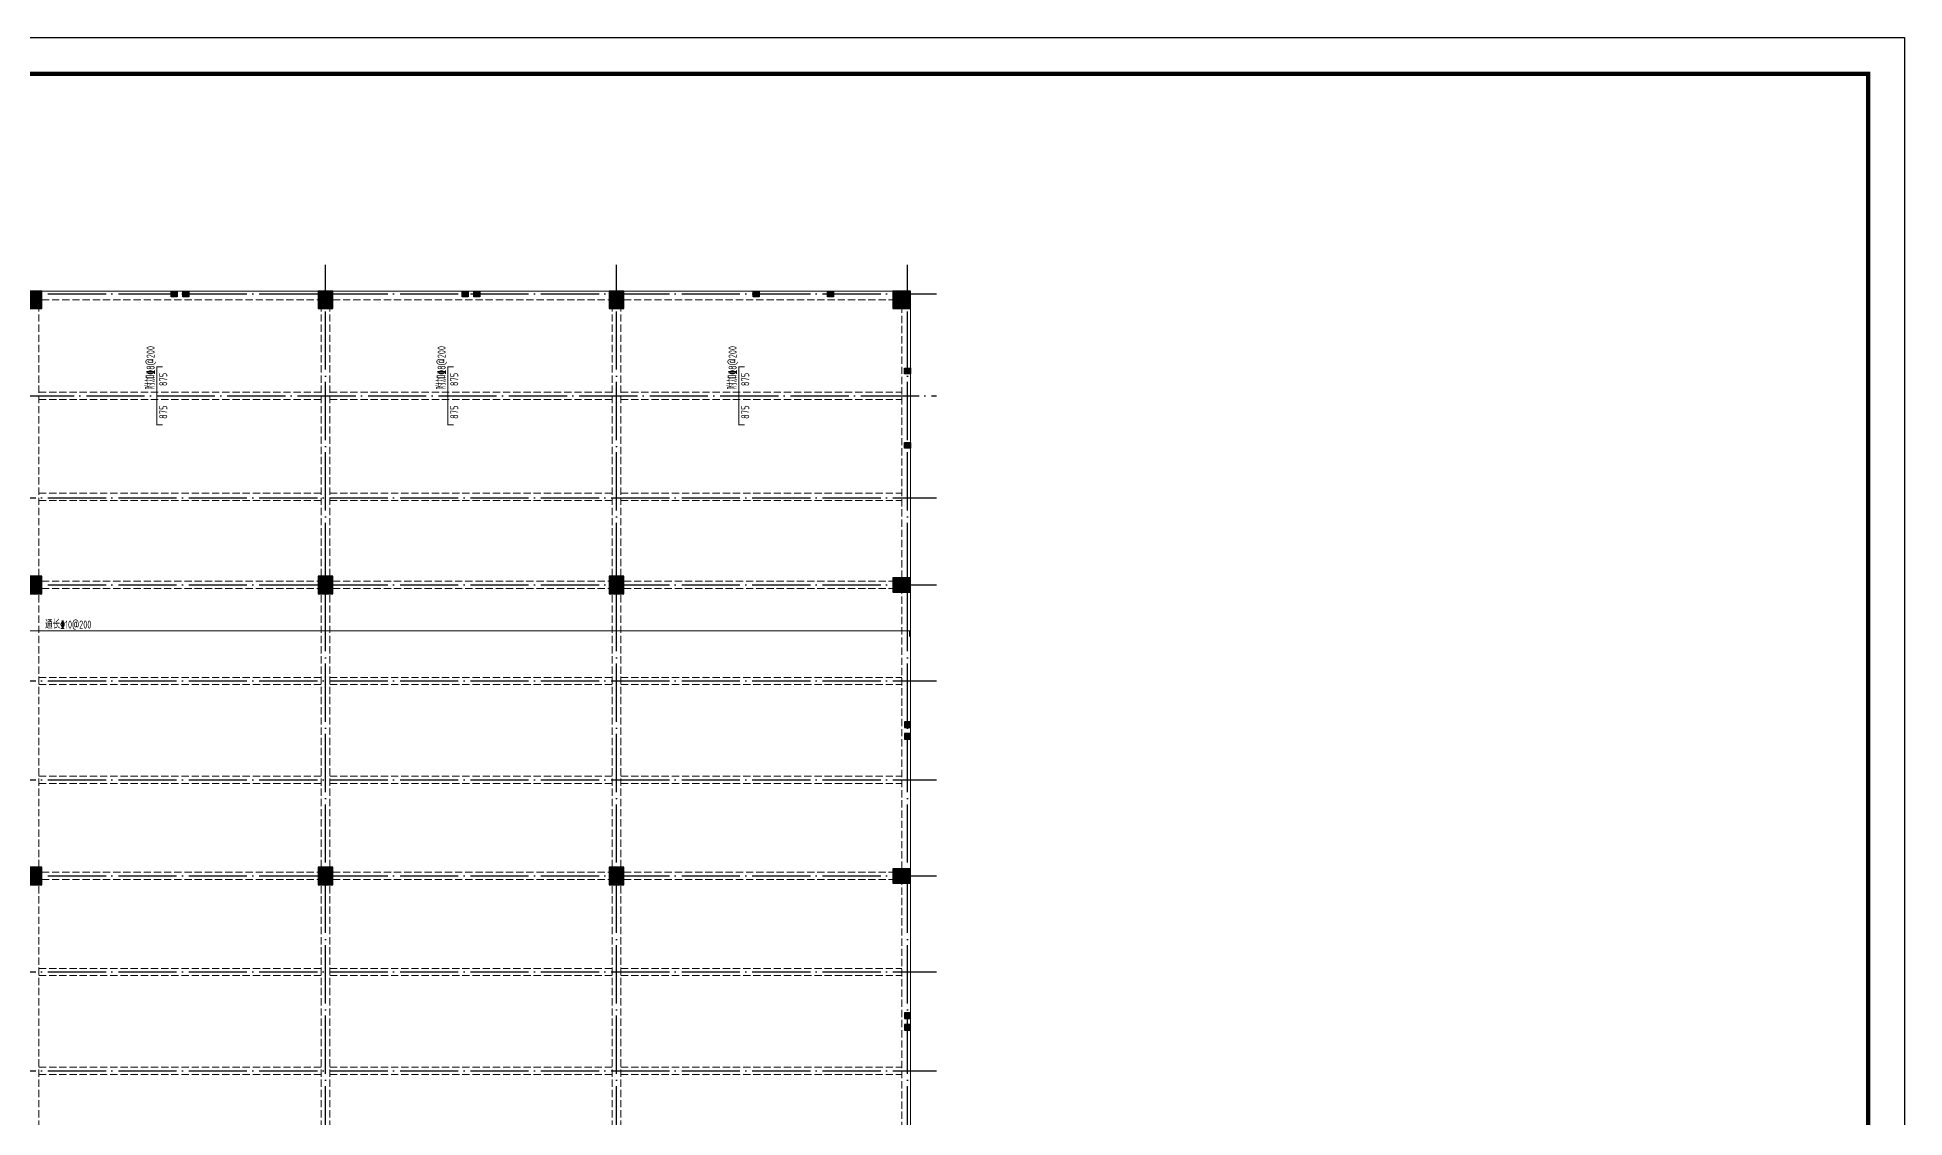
# Model space of a CAD drawing. Extents: x -2331248 to -1198620, y -977263 to -545844.
# Drawn here: x -1658235 to -1594066, y -728733 to -691608 of the extents above; entities that cross this region are included whole.
import ezdxf
from ezdxf.enums import TextEntityAlignment as Align

# ---------------------------------------------------------------- set-up
doc = ezdxf.new("R2010")
doc.units = 0
doc.header["$LTSCALE"] = 1000
doc.header["$MEASUREMENT"] = 0
for name, pattern in [('DASH', [0.35, 0.25, -0.1]), ('DOTE', [2.42, 2, -0.2, 0.02, -0.2]), ('线型3', [500, 300, -200])]:
    doc.linetypes.add(name, pattern=pattern)
for name, color, linetype in [('DOTE', 1, 'DOTE'), ('PUB_TITLE', 4, 'CONTINUOUS'), ('构造柱', 6, 'CONTINUOUS'), ('柱涂实', 54, 'CONTINUOUS')]:
    doc.layers.add(name, color=color, linetype=linetype)
for name, color, linetype, lineweight in [('S_Beam', 4, 'CONTINUOUS', 18), ('S_BeamDash', 134, '线型3', 18), ('S_Cl', 2, 'CONTINUOUS', 9), ('S_SlabUpBar', 1, 'CONTINUOUS', 35), ('S_SlabUpBarDim', 84, 'CONTINUOUS', 25), ('S_SlabUpBarText', 7, 'CONTINUOUS', 25)]:
    doc.layers.add(name, color=color, linetype=linetype, lineweight=lineweight)
doc.styles.add('PkpmHz', font='Pkpmeng', dxfattribs={"width": 0.7, "bigfont": 'hztxt'})
doc.styles.add('TSSD_REIN', font='Tssdeng.shx', dxfattribs={"width": 0.7, "bigfont": 'hztxt.shx'})

msp = doc.modelspace()

# ---------------------------------------------------------------- hatches: boundary and pattern name
at = {"layer": '柱涂实'}
for points in [[(-1658081.5, -700927.1), (-1658081.5, -700327.1), (-1658581.5, -700327.1), (-1658581.5, -700927.1)], [(-1648081.5, -700927.1), (-1648081.5, -700327.1), (-1648581.5, -700327.1), (-1648581.5, -700927.1)], [(-1638081.5, -700927.1), (-1638081.5, -700327.1), (-1638581.5, -700327.1), (-1638581.5, -700927.1)], [(-1628231.5, -700927.1), (-1628231.5, -700327.1), (-1628831.5, -700327.1), (-1628831.5, -700927.1)], [(-1658081.5, -710727.1), (-1658081.5, -710127.1), (-1658581.5, -710127.1), (-1658581.5, -710727.1)], [(-1648081.5, -710727.1), (-1648081.5, -710127.1), (-1648581.5, -710127.1), (-1648581.5, -710727.1)], [(-1638081.5, -710727.1), (-1638081.5, -710127.1), (-1638581.5, -710127.1), (-1638581.5, -710727.1)], [(-1628231.5, -710677.1), (-1628231.5, -710177.1), (-1628831.5, -710177.1), (-1628831.5, -710677.1)], [(-1658081.5, -720727.1), (-1658081.5, -720127.1), (-1658581.5, -720127.1), (-1658581.5, -720727.1)], [(-1648081.5, -720727.1), (-1648081.5, -720127.1), (-1648581.5, -720127.1), (-1648581.5, -720727.1)], [(-1638081.5, -720727.1), (-1638081.5, -720127.1), (-1638581.5, -720127.1), (-1638581.5, -720727.1)], [(-1628231.5, -720677.1), (-1628231.5, -720177.1), (-1628831.5, -720177.1), (-1628831.5, -720677.1)]]:
    msp.add_hatch(color=256, dxfattribs=at).paths.add_polyline_path(points)

# ---------------------------------------------------------------- linework, layer by layer
at = {"layer": 'DOTE'}
for p, q in [((-1648331.5, -751427.1), (-1648331.5, -699427.1)), ((-1638331.5, -751427.1), (-1638331.5, -699427.1)), ((-1628331.5, -751427.1), (-1628331.5, -699427.1)), ((-1689331.5, -700427.1), (-1627331.5, -700427.1)), ((-1678331.5, -703927.1), (-1627331.5, -703927.1)), ((-1689331.5, -707427.1), (-1627331.5, -707427.1)), ((-1689331.5, -710427.1), (-1627331.5, -710427.1)), ((-1689331.5, -713727.1), (-1627331.5, -713727.1)), ((-1689331.5, -717127.1), (-1627331.5, -717127.1)), ((-1689331.5, -720427.1), (-1627331.5, -720427.1)), ((-1689331.5, -723727.1), (-1627331.5, -723727.1)), ((-1689331.5, -727127.1), (-1627331.5, -727127.1))]:
    msp.add_line(p, q, dxfattribs=at)
at = {"layer": 'PUB_TITLE'}
msp.add_lwpolyline([(-1699191, -765858.1), (-1699191, -691608.1), (-1594066, -691608.1), (-1594066, -765858.1)], close=True, dxfattribs=at)
at = {"layer": 'PUB_TITLE', "const_width": 150}
msp.add_lwpolyline([(-1696066, -692858.1), (-1595316, -692858.1), (-1595316, -764608.1), (-1696066, -764608.1)], close=True, dxfattribs=at)
at = {"layer": 'S_Beam', "ltscale": 1}
for p, q in [((-1658081.5, -700327.1), (-1648581.5, -700327.1)), ((-1648081.5, -700327.1), (-1638581.5, -700327.1)), ((-1638081.5, -700327.1), (-1628831.5, -700327.1)), ((-1628231.5, -710177.1), (-1628231.5, -700927.1)), ((-1628231.5, -720177.1), (-1628231.5, -710677.1)), ((-1628231.5, -730177.1), (-1628231.5, -720677.1))]:
    msp.add_line(p, q, dxfattribs=at)
at = {"layer": 'S_BeamDash', "linetype": 'DASH', "ltscale": 1}
for p, q in [((-1658081.5, -700627.1), (-1648581.5, -700627.1)), ((-1648081.5, -700627.1), (-1638581.5, -700627.1)), ((-1638081.5, -700627.1), (-1628831.5, -700627.1)), ((-1658181.5, -710127.1), (-1658181.5, -700927.1)), ((-1648481.5, -710127.1), (-1648481.5, -700927.1)), ((-1648181.5, -710127.1), (-1648181.5, -700927.1)), ((-1638481.5, -710127.1), (-1638481.5, -700927.1)), ((-1638181.5, -710127.1), (-1638181.5, -700927.1)), ((-1628531.5, -710177.1), (-1628531.5, -700927.1)), ((-1658181.5, -703802.1), (-1648481.5, -703802.1)), ((-1648181.5, -703802.1), (-1638481.5, -703802.1)), ((-1638181.5, -703802.1), (-1628531.5, -703802.1)), ((-1658181.5, -704052.1), (-1648481.5, -704052.1)), ((-1648181.5, -704052.1), (-1638481.5, -704052.1)), ((-1638181.5, -704052.1), (-1628531.5, -704052.1)), ((-1658181.5, -707277.1), (-1648481.5, -707277.1)), ((-1658181.5, -707527.1), (-1648481.5, -707527.1)), ((-1648181.5, -707277.1), (-1638481.5, -707277.1)), ((-1648181.5, -707527.1), (-1638481.5, -707527.1)), ((-1638181.5, -707277.1), (-1628531.5, -707277.1)), ((-1638181.5, -707527.1), (-1628531.5, -707527.1)), ((-1658081.5, -710302.1), (-1648581.5, -710302.1)), ((-1648081.5, -710302.1), (-1638581.5, -710302.1)), ((-1638081.5, -710302.1), (-1628831.5, -710302.1)), ((-1658181.5, -720127.1), (-1658181.5, -710727.1)), ((-1658081.5, -710552.1), (-1648581.5, -710552.1)), ((-1648481.5, -720127.1), (-1648481.5, -710727.1)), ((-1648181.5, -720127.1), (-1648181.5, -710727.1)), ((-1648081.5, -710552.1), (-1638581.5, -710552.1)), ((-1638481.5, -720127.1), (-1638481.5, -710727.1)), ((-1638181.5, -720127.1), (-1638181.5, -710727.1)), ((-1638081.5, -710552.1), (-1628831.5, -710552.1)), ((-1628531.5, -720177.1), (-1628531.5, -710677.1)), ((-1658181.5, -713602.1), (-1648481.5, -713602.1)), ((-1658181.5, -713852.1), (-1648481.5, -713852.1)), ((-1648181.5, -713602.1), (-1638481.5, -713602.1)), ((-1648181.5, -713852.1), (-1638481.5, -713852.1)), ((-1638181.5, -713602.1), (-1628531.5, -713602.1)), ((-1638181.5, -713852.1), (-1628531.5, -713852.1)), ((-1658181.5, -717002.1), (-1648481.5, -717002.1)), ((-1658181.5, -717252.1), (-1648481.5, -717252.1)), ((-1648181.5, -717002.1), (-1638481.5, -717002.1)), ((-1648181.5, -717252.1), (-1638481.5, -717252.1)), ((-1638181.5, -717002.1), (-1628531.5, -717002.1)), ((-1638181.5, -717252.1), (-1628531.5, -717252.1)), ((-1658081.5, -720302.1), (-1648581.5, -720302.1)), ((-1658081.5, -720552.1), (-1648581.5, -720552.1)), ((-1648081.5, -720302.1), (-1638581.5, -720302.1)), ((-1648081.5, -720552.1), (-1638581.5, -720552.1)), ((-1638081.5, -720302.1), (-1628831.5, -720302.1)), ((-1638081.5, -720552.1), (-1628831.5, -720552.1)), ((-1658181.5, -730127.1), (-1658181.5, -720727.1)), ((-1648481.5, -730127.1), (-1648481.5, -720727.1)), ((-1648181.5, -730127.1), (-1648181.5, -720727.1)), ((-1638481.5, -730127.1), (-1638481.5, -720727.1)), ((-1638181.5, -730127.1), (-1638181.5, -720727.1)), ((-1628531.5, -730177.1), (-1628531.5, -720677.1)), ((-1658181.5, -723602.1), (-1648481.5, -723602.1)), ((-1648181.5, -723602.1), (-1638481.5, -723602.1)), ((-1638181.5, -723602.1), (-1628531.5, -723602.1)), ((-1658181.5, -723852.1), (-1648481.5, -723852.1)), ((-1648181.5, -723852.1), (-1638481.5, -723852.1)), ((-1638181.5, -723852.1), (-1628531.5, -723852.1)), ((-1658181.5, -727002.1), (-1648481.5, -727002.1)), ((-1648181.5, -727002.1), (-1638481.5, -727002.1)), ((-1638181.5, -727002.1), (-1628531.5, -727002.1)), ((-1658181.5, -727252.1), (-1648481.5, -727252.1)), ((-1648181.5, -727252.1), (-1638481.5, -727252.1)), ((-1638181.5, -727252.1), (-1628531.5, -727252.1))]:
    msp.add_line(p, q, dxfattribs=at)
at = {"layer": 'S_Cl', "ltscale": 1}
for points in [[(-1658081.5, -700927.1), (-1658081.5, -700327.1), (-1658581.5, -700327.1), (-1658581.5, -700927.1)], [(-1648081.5, -700927.1), (-1648081.5, -700327.1), (-1648581.5, -700327.1), (-1648581.5, -700927.1)], [(-1638081.5, -700927.1), (-1638081.5, -700327.1), (-1638581.5, -700327.1), (-1638581.5, -700927.1)], [(-1628231.5, -700927.1), (-1628231.5, -700327.1), (-1628831.5, -700327.1), (-1628831.5, -700927.1)], [(-1658081.5, -710727.1), (-1658081.5, -710127.1), (-1658581.5, -710127.1), (-1658581.5, -710727.1)], [(-1648081.5, -710727.1), (-1648081.5, -710127.1), (-1648581.5, -710127.1), (-1648581.5, -710727.1)], [(-1638081.5, -710727.1), (-1638081.5, -710127.1), (-1638581.5, -710127.1), (-1638581.5, -710727.1)], [(-1628231.5, -710677.1), (-1628231.5, -710177.1), (-1628831.5, -710177.1), (-1628831.5, -710677.1)], [(-1658081.5, -720727.1), (-1658081.5, -720127.1), (-1658581.5, -720127.1), (-1658581.5, -720727.1)], [(-1648081.5, -720727.1), (-1648081.5, -720127.1), (-1648581.5, -720127.1), (-1648581.5, -720727.1)], [(-1638081.5, -720727.1), (-1638081.5, -720127.1), (-1638581.5, -720127.1), (-1638581.5, -720727.1)], [(-1628231.5, -720677.1), (-1628231.5, -720177.1), (-1628831.5, -720177.1), (-1628831.5, -720677.1)]]:
    msp.add_lwpolyline(points, close=True, dxfattribs=at)
at = {"layer": 'S_SlabUpBar', "ltscale": 1, "const_width": 35}
for points in [[(-1653931.5, -704927.1), (-1654131.5, -704927.1), (-1654131.5, -702927.1), (-1653931.5, -702927.1)], [(-1643931.5, -704927.1), (-1644131.5, -704927.1), (-1644131.5, -702927.1), (-1643931.5, -702927.1)], [(-1633931.5, -704927.1), (-1634131.5, -704927.1), (-1634131.5, -702927.1), (-1633931.5, -702927.1)], [(-1688401.5, -712201), (-1688401.5, -712001), (-1628261.5, -712001), (-1628261.5, -712201)]]:
    msp.add_lwpolyline(points, dxfattribs=at)
at = {"layer": '构造柱'}
for points in [[(-1653431.5, -700527.1), (-1653631.5, -700527.1), (-1653631.5, -700327.1), (-1653431.5, -700327.1)], [(-1653031.5, -700527.1), (-1653231.5, -700527.1), (-1653231.5, -700327.1), (-1653031.5, -700327.1)], [(-1643431.5, -700527.1), (-1643631.5, -700527.1), (-1643631.5, -700327.1), (-1643431.5, -700327.1)], [(-1643031.5, -700527.1), (-1643231.5, -700527.1), (-1643231.5, -700327.1), (-1643031.5, -700327.1)], [(-1633431.5, -700527.1), (-1633631.5, -700527.1), (-1633631.5, -700327.1), (-1633431.5, -700327.1)], [(-1630881.5, -700527.1), (-1631081.5, -700527.1), (-1631081.5, -700327.1), (-1630881.5, -700327.1)], [(-1628231.5, -703177.1), (-1628431.5, -703177.1), (-1628431.5, -702977.1), (-1628231.5, -702977.1)], [(-1628231.5, -705727.1), (-1628431.5, -705727.1), (-1628431.5, -705527.1), (-1628231.5, -705527.1)], [(-1628431.5, -715127.1), (-1628431.5, -715327.1), (-1628231.5, -715327.1), (-1628231.5, -715127.1)], [(-1628431.5, -715527.1), (-1628431.5, -715727.1), (-1628231.5, -715727.1), (-1628231.5, -715527.1)], [(-1628431.5, -725127.1), (-1628431.5, -725327.1), (-1628231.5, -725327.1), (-1628231.5, -725127.1)], [(-1628431.5, -725527.1), (-1628431.5, -725727.1), (-1628231.5, -725727.1), (-1628231.5, -725527.1)]]:
    msp.add_lwpolyline(points, close=True, dxfattribs=at)
for points in [[(-1653431.5, -700527.1), (-1653431.5, -700327.1), (-1653631.5, -700527.1), (-1653631.5, -700327.1)], [(-1653031.5, -700527.1), (-1653031.5, -700327.1), (-1653231.5, -700527.1), (-1653231.5, -700327.1)], [(-1643431.5, -700527.1), (-1643431.5, -700327.1), (-1643631.5, -700527.1), (-1643631.5, -700327.1)], [(-1643031.5, -700527.1), (-1643031.5, -700327.1), (-1643231.5, -700527.1), (-1643231.5, -700327.1)], [(-1633431.5, -700527.1), (-1633431.5, -700327.1), (-1633631.5, -700527.1), (-1633631.5, -700327.1)], [(-1630881.5, -700527.1), (-1630881.5, -700327.1), (-1631081.5, -700527.1), (-1631081.5, -700327.1)], [(-1628231.5, -703177.1), (-1628231.5, -702977.1), (-1628431.5, -703177.1), (-1628431.5, -702977.1)], [(-1628231.5, -705727.1), (-1628231.5, -705527.1), (-1628431.5, -705727.1), (-1628431.5, -705527.1)], [(-1628431.5, -715127.1), (-1628231.5, -715127.1), (-1628431.5, -715327.1), (-1628231.5, -715327.1)], [(-1628431.5, -715527.1), (-1628231.5, -715527.1), (-1628431.5, -715727.1), (-1628231.5, -715727.1)], [(-1628431.5, -725127.1), (-1628231.5, -725127.1), (-1628431.5, -725327.1), (-1628231.5, -725327.1)], [(-1628431.5, -725527.1), (-1628231.5, -725527.1), (-1628431.5, -725727.1), (-1628231.5, -725727.1)]]:
    msp.add_solid(points, dxfattribs=at)
at = {"layer": '柱涂实', "linetype": 'Continuous'}
for points in [[(-1658081.5, -700927.1), (-1658081.5, -700327.1), (-1658581.5, -700327.1), (-1658581.5, -700927.1)], [(-1648081.5, -700927.1), (-1648081.5, -700327.1), (-1648581.5, -700327.1), (-1648581.5, -700927.1)], [(-1638081.5, -700927.1), (-1638081.5, -700327.1), (-1638581.5, -700327.1), (-1638581.5, -700927.1)], [(-1628231.5, -700927.1), (-1628231.5, -700327.1), (-1628831.5, -700327.1), (-1628831.5, -700927.1)], [(-1658081.5, -710727.1), (-1658081.5, -710127.1), (-1658581.5, -710127.1), (-1658581.5, -710727.1)], [(-1648081.5, -710727.1), (-1648081.5, -710127.1), (-1648581.5, -710127.1), (-1648581.5, -710727.1)], [(-1638081.5, -710727.1), (-1638081.5, -710127.1), (-1638581.5, -710127.1), (-1638581.5, -710727.1)], [(-1628231.5, -710677.1), (-1628231.5, -710177.1), (-1628831.5, -710177.1), (-1628831.5, -710677.1)], [(-1658081.5, -720727.1), (-1658081.5, -720127.1), (-1658581.5, -720127.1), (-1658581.5, -720727.1)], [(-1648081.5, -720727.1), (-1648081.5, -720127.1), (-1648581.5, -720127.1), (-1648581.5, -720727.1)], [(-1638081.5, -720727.1), (-1638081.5, -720127.1), (-1638581.5, -720127.1), (-1638581.5, -720727.1)], [(-1628231.5, -720677.1), (-1628231.5, -720177.1), (-1628831.5, -720177.1), (-1628831.5, -720677.1)]]:
    msp.add_lwpolyline(points, close=True, dxfattribs=at)

# ---------------------------------------------------------------- texts
at = {"layer": 'S_SlabUpBarDim', "style": 'PkpmHz', "width": 0.75}
for p in [(-1654047.4, -703364.6), (-1644047.4, -703364.6), (-1634047.4, -703364.6), (-1654047.4, -704489.6), (-1644047.4, -704489.6), (-1634047.4, -704489.6)]:
    msp.add_text('875', height=275, rotation=90, dxfattribs=at).set_placement(p, align=Align.TOP_CENTER)
at = {"layer": 'S_SlabUpBarText', "style": 'TSSD_REIN', "width": 0.7}
for p in [(-1654205.6, -703718.4), (-1644205.6, -703718.4), (-1634205.6, -703718.4)]:
    msp.add_text('附加%%1328@200', height=275, rotation=90, dxfattribs=at).set_placement(p)
msp.add_text('通长%%13210@200', height=275, dxfattribs=at).set_placement((-1657969.7, -711926.9))

doc.saveas('drawing.dxf')
